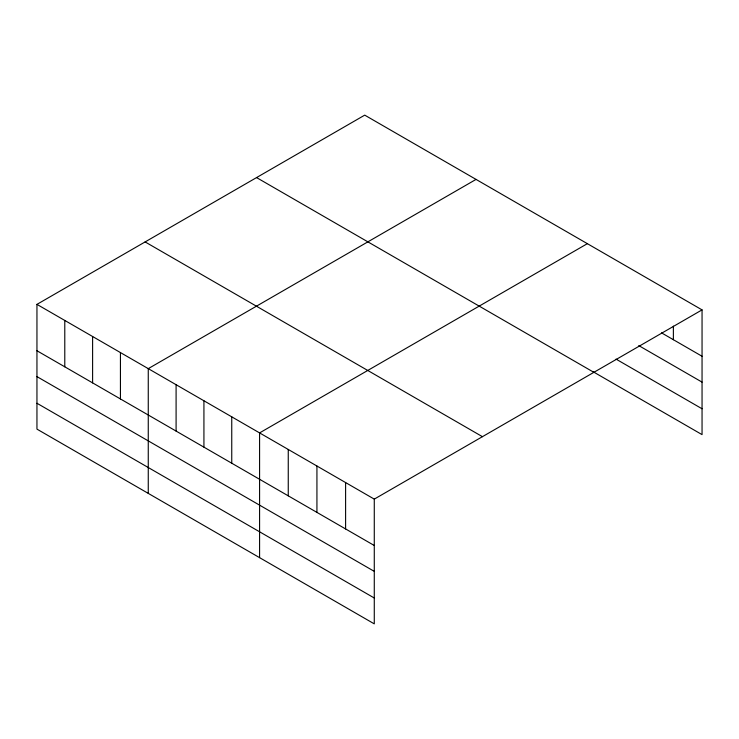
<?xml version="1.0" encoding="UTF-8"?>
<svg xmlns="http://www.w3.org/2000/svg" width="739" height="739" viewBox="0 0 739 739"><rect width="100%" height="100%" fill="white"/><g stroke="black" fill="none" stroke-linecap="round" stroke-linejoin="round"><path stroke-width="1.11" d="M374.276 571.367L374.276 499.121L36.95 304.376L36.95 429.119L374.276 623.864L374.276 571.367L36.95 376.613M36.95 304.376L364.724 115.136L702.05 309.881L702.05 434.624L593.297 371.837M476.045 179.401L148.262 368.641L148.262 493.384M587.357 243.667L259.583 432.906L259.583 557.649M374.276 499.121L702.05 309.881M661.516 332.855L702.05 356.263M638.773 345.593L702.05 382.118M616.03 359.108L702.05 408.769M256.562 177.582L593.879 372.336M145.121 241.921L482.438 436.675M36.95 350.748L374.276 545.502M36.95 403.254L374.276 598.008M673.377 326.13L673.377 339.709M345.603 482.567L345.603 528.948M316.929 466.013L316.929 512.395M288.256 449.46L288.256 495.841M231.75 416.842L231.75 463.224M203.927 400.778L203.927 447.15M176.094 384.705L176.094 431.086M120.439 352.577L120.439 398.949M92.606 336.504L92.606 382.885M64.783 320.44L64.783 366.821"/></g></svg>
